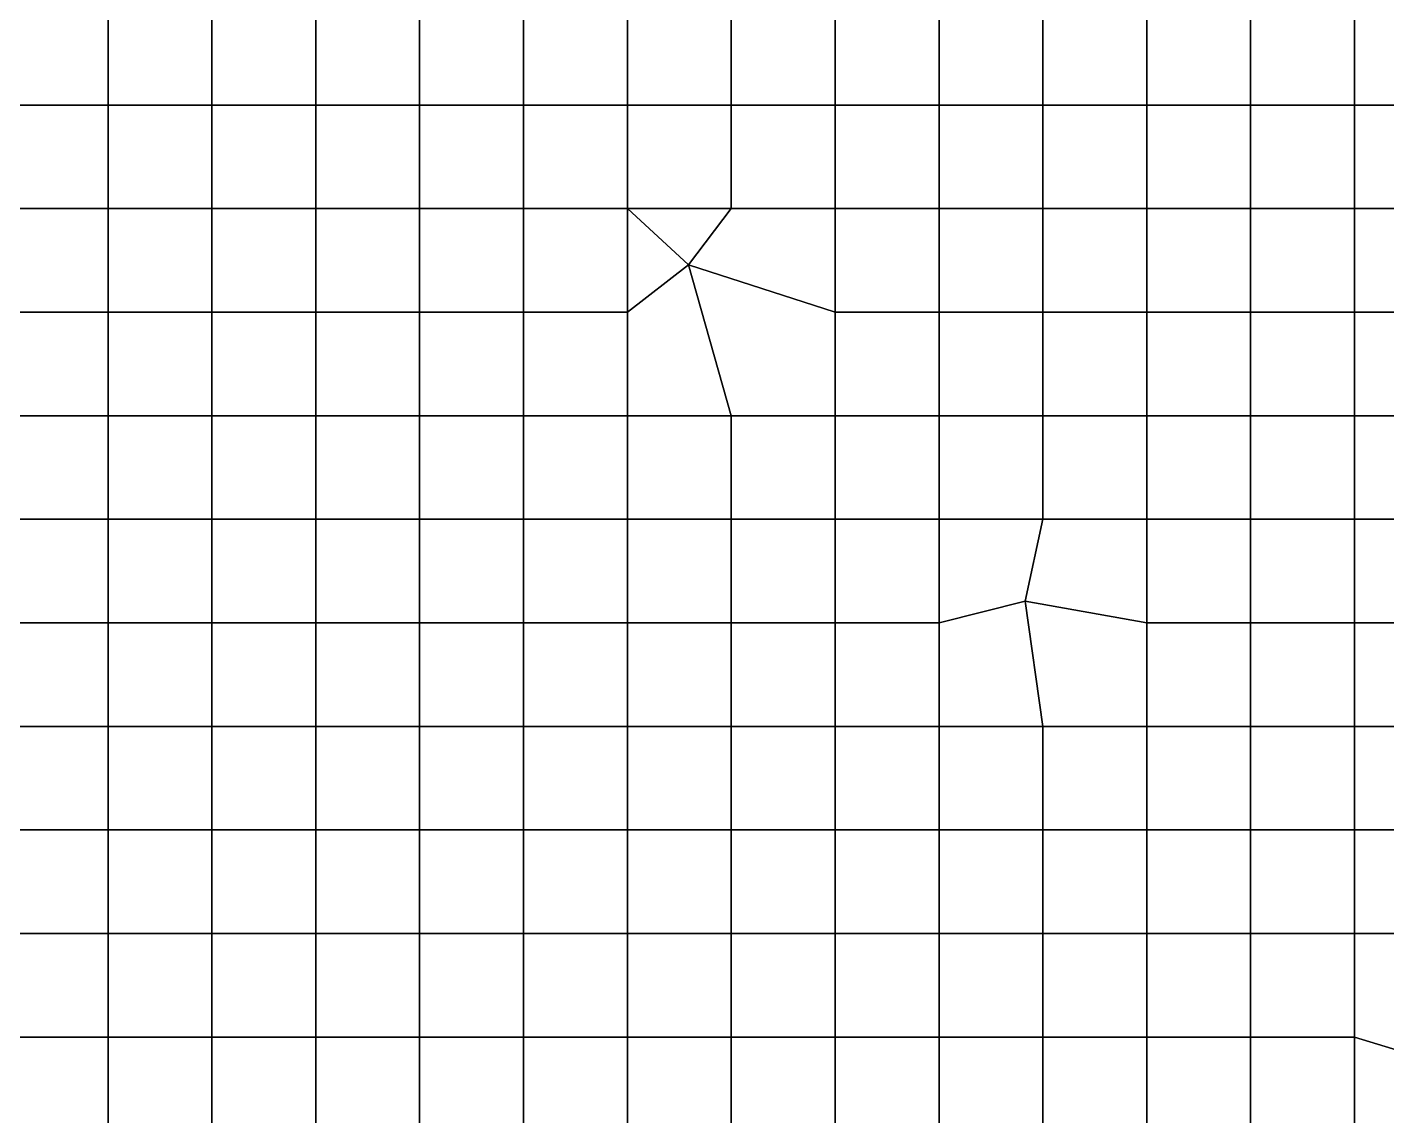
# Model space of a CAD drawing. Extents: x -13 to 39.3, y -26.5 to 20.6.
# Drawn here: x -6.82 to -0.25, y -13.38 to -8.11 of the extents above; entities that cross this region are included whole.
import ezdxf

# ---------------------------------------------------------------- set-up
doc = ezdxf.new("R2010")
doc.units = 0
doc.layers.add('BARS', color=1, linetype='CONTINUOUS')
doc.layers.add('FACES', color=5, linetype='CONTINUOUS')

msp = doc.modelspace()

# ---------------------------------------------------------------- linework, layer by layer
at = {"layer": 'BARS'}
for p, q in [((-1.99975, -10.8894), (-1.99975, -10.8894, 0.66)), ((-1.99975, -10.8894, 0.66), (-1.99975, -10.8894, 1.32)), ((-1.99975, -10.8894, 1.32), (-1.99975, -10.8894, 1.98)), ((-1.99975, -10.8894, 1.98), (-1.99975, -10.8894, 2.64)), ((-1.99975, -10.8894, 2.64), (-1.99975, -10.8894, 3.3))]:
    msp.add_line(p, q, dxfattribs=at)
at = {"layer": 'FACES'}
for points in [[(-6.43243, -7.99033), (-6.93454, -7.99033), (-6.93454, -8.49103), (-6.43243, -8.49103)], [(-6.43243, -7.99033, 3.3), (-6.93454, -7.99033, 3.3), (-6.93454, -8.49103, 3.3), (-6.43243, -8.49103, 3.3)], [(-5.93031, -7.99033), (-6.43243, -7.99033), (-6.43243, -8.49103), (-5.93031, -8.49103)], [(-5.93031, -7.99033, 3.3), (-6.43243, -7.99033, 3.3), (-6.43243, -8.49103, 3.3), (-5.93031, -8.49103, 3.3)], [(-5.4282, -7.99033), (-5.93031, -7.99033), (-5.93031, -8.49103), (-5.4282, -8.49103)], [(-5.4282, -7.99033, 3.3), (-5.93031, -7.99033, 3.3), (-5.93031, -8.49103, 3.3), (-5.4282, -8.49103, 3.3)], [(-4.92609, -7.99033), (-5.4282, -7.99033), (-5.4282, -8.49103), (-4.92609, -8.49103)], [(-4.92609, -7.99033, 3.3), (-5.4282, -7.99033, 3.3), (-5.4282, -8.49103, 3.3), (-4.92609, -8.49103, 3.3)], [(-4.42397, -7.99033), (-4.92609, -7.99033), (-4.92609, -8.49103), (-4.42397, -8.49103)], [(-4.42397, -7.99033, 3.3), (-4.92609, -7.99033, 3.3), (-4.92609, -8.49103, 3.3), (-4.42397, -8.49103, 3.3)], [(-3.92186, -7.99033), (-4.42397, -7.99033), (-4.42397, -8.49103), (-3.92186, -8.49103)], [(-3.92186, -7.99033, 3.3), (-4.42397, -7.99033, 3.3), (-4.42397, -8.49103, 3.3), (-3.92186, -8.49103, 3.3)], [(-3.41975, -7.99033), (-3.92186, -7.99033), (-3.92186, -8.49103), (-3.41975, -8.49103)], [(-3.41975, -7.99033, 3.3), (-3.92186, -7.99033, 3.3), (-3.92186, -8.49103, 3.3), (-3.41975, -8.49103, 3.3)], [(-2.91763, -7.99033), (-3.41975, -7.99033), (-3.41975, -8.49103), (-2.91763, -8.49103)], [(-2.91763, -7.99033, 3.3), (-3.41975, -7.99033, 3.3), (-3.41975, -8.49103, 3.3), (-2.91763, -8.49103, 3.3)], [(-2.41552, -7.99033), (-2.91763, -7.99033), (-2.91763, -8.49103), (-2.41552, -8.49103)], [(-2.41552, -7.99033, 3.3), (-2.91763, -7.99033, 3.3), (-2.91763, -8.49103, 3.3), (-2.41552, -8.49103, 3.3)], [(-1.91341, -7.99033), (-2.41552, -7.99033), (-2.41552, -8.49103), (-1.91341, -8.49103)], [(-1.91341, -7.99033, 3.3), (-2.41552, -7.99033, 3.3), (-2.41552, -8.49103, 3.3), (-1.91341, -8.49103, 3.3)], [(-1.41129, -7.99033), (-1.91341, -7.99033), (-1.91341, -8.49103), (-1.41129, -8.49103)], [(-1.41129, -7.99033, 3.3), (-1.91341, -7.99033, 3.3), (-1.91341, -8.49103, 3.3), (-1.41129, -8.49103, 3.3)], [(-0.909178, -7.99033), (-1.41129, -7.99033), (-1.41129, -8.49103), (-0.909178, -8.49103)], [(-0.909178, -7.99033, 3.3), (-1.41129, -7.99033, 3.3), (-1.41129, -8.49103, 3.3), (-0.909178, -8.49103, 3.3)], [(-0.407065, -7.99033), (-0.909178, -7.99033), (-0.909178, -8.49103), (-0.407065, -8.49103)], [(-0.407065, -7.99033, 3.3), (-0.909178, -7.99033, 3.3), (-0.909178, -8.49103, 3.3), (-0.407065, -8.49103, 3.3)], [(0.095049, -7.99033), (-0.407065, -7.99033), (-0.407065, -8.49103), (0.095049, -8.49103)], [(0.095049, -7.99033, 3.3), (-0.407065, -7.99033, 3.3), (-0.407065, -8.49103, 3.3), (0.095049, -8.49103, 3.3)], [(-6.43243, -8.49103), (-6.93454, -8.49103), (-6.93454, -8.99174), (-6.43243, -8.99174)], [(-6.43243, -8.49103, 3.3), (-6.93454, -8.49103, 3.3), (-6.93454, -8.99174, 3.3), (-6.43243, -8.99174, 3.3)], [(-5.93031, -8.49103), (-6.43243, -8.49103), (-6.43243, -8.99174), (-5.93031, -8.99174)], [(-5.93031, -8.49103, 3.3), (-6.43243, -8.49103, 3.3), (-6.43243, -8.99174, 3.3), (-5.93031, -8.99174, 3.3)], [(-5.4282, -8.49103), (-5.93031, -8.49103), (-5.93031, -8.99174), (-5.4282, -8.99174)], [(-5.4282, -8.49103, 3.3), (-5.93031, -8.49103, 3.3), (-5.93031, -8.99174, 3.3), (-5.4282, -8.99174, 3.3)], [(-4.92609, -8.49103), (-5.4282, -8.49103), (-5.4282, -8.99174), (-4.92609, -8.99174)], [(-4.92609, -8.49103, 3.3), (-5.4282, -8.49103, 3.3), (-5.4282, -8.99174, 3.3), (-4.92609, -8.99174, 3.3)], [(-4.42397, -8.49103), (-4.92609, -8.49103), (-4.92609, -8.99174), (-4.42397, -8.99174)], [(-4.42397, -8.49103, 3.3), (-4.92609, -8.49103, 3.3), (-4.92609, -8.99174, 3.3), (-4.42397, -8.99174, 3.3)], [(-3.92186, -8.49103), (-4.42397, -8.49103), (-4.42397, -8.99174), (-3.92186, -8.99174)], [(-3.92186, -8.49103, 3.3), (-4.42397, -8.49103, 3.3), (-4.42397, -8.99174, 3.3), (-3.92186, -8.99174, 3.3)], [(-3.41975, -8.49103), (-3.92186, -8.49103), (-3.92186, -8.99174), (-3.41975, -8.99174)], [(-3.41975, -8.49103, 3.3), (-3.92186, -8.49103, 3.3), (-3.92186, -8.99174, 3.3), (-3.41975, -8.99174, 3.3)], [(-2.91763, -8.49103), (-3.41975, -8.49103), (-3.41975, -8.99174), (-2.91763, -8.99174)], [(-2.91763, -8.49103, 3.3), (-3.41975, -8.49103, 3.3), (-3.41975, -8.99174, 3.3), (-2.91763, -8.99174, 3.3)], [(-2.41552, -8.49103), (-2.91763, -8.49103), (-2.91763, -8.99174), (-2.41552, -8.99174)], [(-2.41552, -8.49103, 3.3), (-2.91763, -8.49103, 3.3), (-2.91763, -8.99174, 3.3), (-2.41552, -8.99174, 3.3)], [(-1.91341, -8.49103), (-2.41552, -8.49103), (-2.41552, -8.99174), (-1.91341, -8.99174)], [(-1.91341, -8.49103, 3.3), (-2.41552, -8.49103, 3.3), (-2.41552, -8.99174, 3.3), (-1.91341, -8.99174, 3.3)], [(-1.41129, -8.49103), (-1.91341, -8.49103), (-1.91341, -8.99174), (-1.41129, -8.99174)], [(-1.41129, -8.49103, 3.3), (-1.91341, -8.49103, 3.3), (-1.91341, -8.99174, 3.3), (-1.41129, -8.99174, 3.3)], [(-0.909178, -8.49103), (-1.41129, -8.49103), (-1.41129, -8.99174), (-0.909178, -8.99174)], [(-0.909178, -8.49103, 3.3), (-1.41129, -8.49103, 3.3), (-1.41129, -8.99174, 3.3), (-0.909178, -8.99174, 3.3)], [(-0.407065, -8.49103), (-0.909178, -8.49103), (-0.909178, -8.99174), (-0.407065, -8.99174)], [(-0.407065, -8.49103, 3.3), (-0.909178, -8.49103, 3.3), (-0.909178, -8.99174, 3.3), (-0.407065, -8.99174, 3.3)], [(0.095049, -8.49103), (-0.407065, -8.49103), (-0.407065, -8.99174), (0.095049, -8.99174)], [(0.095049, -8.49103, 3.3), (-0.407065, -8.49103, 3.3), (-0.407065, -8.99174, 3.3), (0.095049, -8.99174, 3.3)], [(-6.43243, -8.99174), (-6.93454, -8.99174), (-6.93454, -9.49245), (-6.43243, -9.49245)], [(-6.43243, -8.99174, 3.3), (-6.93454, -8.99174, 3.3), (-6.93454, -9.49245, 3.3), (-6.43243, -9.49245, 3.3)], [(-5.93031, -8.99174), (-6.43243, -8.99174), (-6.43243, -9.49245), (-5.93031, -9.49245)], [(-5.93031, -8.99174, 3.3), (-6.43243, -8.99174, 3.3), (-6.43243, -9.49245, 3.3), (-5.93031, -9.49245, 3.3)], [(-5.4282, -8.99174), (-5.93031, -8.99174), (-5.93031, -9.49245), (-5.4282, -9.49245)], [(-5.4282, -8.99174, 3.3), (-5.93031, -8.99174, 3.3), (-5.93031, -9.49245, 3.3), (-5.4282, -9.49245, 3.3)], [(-4.92609, -8.99174), (-5.4282, -8.99174), (-5.4282, -9.49245), (-4.92609, -9.49245)], [(-4.92609, -8.99174, 3.3), (-5.4282, -8.99174, 3.3), (-5.4282, -9.49245, 3.3), (-4.92609, -9.49245, 3.3)], [(-4.42397, -8.99174), (-4.92609, -8.99174), (-4.92609, -9.49245), (-4.42397, -9.49245)], [(-4.42397, -8.99174, 3.3), (-4.92609, -8.99174, 3.3), (-4.92609, -9.49245, 3.3), (-4.42397, -9.49245, 3.3)], [(-3.92186, -8.99174), (-4.42397, -8.99174), (-4.42397, -9.49245), (-3.92186, -9.49245)], [(-3.92186, -8.99174, 3.3), (-4.42397, -8.99174, 3.3), (-4.42397, -9.49245, 3.3), (-3.92186, -9.49245, 3.3)], [(-3.41975, -8.99174), (-3.92186, -8.99174), (-3.62609, -9.2631)], [(-3.62609, -9.2631), (-3.92186, -8.99174), (-3.92186, -9.49245)], [(-3.41975, -8.99174, 3.3), (-3.92186, -8.99174, 3.3), (-3.62609, -9.2631, 3.3)], [(-3.62609, -9.2631, 3.3), (-3.92186, -8.99174, 3.3), (-3.92186, -9.49245, 3.3)], [(-2.91763, -8.99174), (-3.41975, -8.99174), (-3.62609, -9.2631), (-2.91763, -9.49245)], [(-2.91763, -8.99174, 3.3), (-3.41975, -8.99174, 3.3), (-3.62609, -9.2631, 3.3), (-2.91763, -9.49245, 3.3)], [(-2.41552, -8.99174), (-2.91763, -8.99174), (-2.91763, -9.49245), (-2.41552, -9.49245)], [(-2.41552, -8.99174, 3.3), (-2.91763, -8.99174, 3.3), (-2.91763, -9.49245, 3.3), (-2.41552, -9.49245, 3.3)], [(-1.91341, -8.99174), (-2.41552, -8.99174), (-2.41552, -9.49245), (-1.91341, -9.49245)], [(-1.91341, -8.99174, 3.3), (-2.41552, -8.99174, 3.3), (-2.41552, -9.49245, 3.3), (-1.91341, -9.49245, 3.3)], [(-1.41129, -8.99174), (-1.91341, -8.99174), (-1.91341, -9.49245), (-1.41129, -9.49245)], [(-1.41129, -8.99174, 3.3), (-1.91341, -8.99174, 3.3), (-1.91341, -9.49245, 3.3), (-1.41129, -9.49245, 3.3)], [(-0.909178, -8.99174), (-1.41129, -8.99174), (-1.41129, -9.49245), (-0.909178, -9.49245)], [(-0.909178, -8.99174, 3.3), (-1.41129, -8.99174, 3.3), (-1.41129, -9.49245, 3.3), (-0.909178, -9.49245, 3.3)], [(-0.407065, -8.99174), (-0.909178, -8.99174), (-0.909178, -9.49245), (-0.407065, -9.49245)], [(-0.407065, -8.99174, 3.3), (-0.909178, -8.99174, 3.3), (-0.909178, -9.49245, 3.3), (-0.407065, -9.49245, 3.3)], [(0.095049, -8.99174), (-0.407065, -8.99174), (-0.407065, -9.49245), (0.095049, -9.49245)], [(0.095049, -8.99174, 3.3), (-0.407065, -8.99174, 3.3), (-0.407065, -9.49245, 3.3), (0.095049, -9.49245, 3.3)], [(-3.62609, -9.2631), (-3.92186, -9.49245), (-3.92186, -9.99316), (-3.41975, -9.99316)], [(-3.62609, -9.2631, 3.3), (-3.92186, -9.49245, 3.3), (-3.92186, -9.99316, 3.3), (-3.41975, -9.99316, 3.3)], [(-2.91763, -9.49245), (-3.62609, -9.2631), (-3.41975, -9.99316), (-2.91763, -9.99316)], [(-2.91763, -9.49245, 3.3), (-3.62609, -9.2631, 3.3), (-3.41975, -9.99316, 3.3), (-2.91763, -9.99316, 3.3)], [(-6.43243, -9.49245), (-6.93454, -9.49245), (-6.93454, -9.99316), (-6.43243, -9.99316)], [(-6.43243, -9.49245, 3.3), (-6.93454, -9.49245, 3.3), (-6.93454, -9.99316, 3.3), (-6.43243, -9.99316, 3.3)], [(-5.93031, -9.49245), (-6.43243, -9.49245), (-6.43243, -9.99316), (-5.93031, -9.99316)], [(-5.93031, -9.49245, 3.3), (-6.43243, -9.49245, 3.3), (-6.43243, -9.99316, 3.3), (-5.93031, -9.99316, 3.3)], [(-5.4282, -9.49245), (-5.93031, -9.49245), (-5.93031, -9.99316), (-5.4282, -9.99316)], [(-5.4282, -9.49245, 3.3), (-5.93031, -9.49245, 3.3), (-5.93031, -9.99316, 3.3), (-5.4282, -9.99316, 3.3)], [(-4.92609, -9.49245), (-5.4282, -9.49245), (-5.4282, -9.99316), (-4.92609, -9.99316)], [(-4.92609, -9.49245, 3.3), (-5.4282, -9.49245, 3.3), (-5.4282, -9.99316, 3.3), (-4.92609, -9.99316, 3.3)], [(-4.42397, -9.49245), (-4.92609, -9.49245), (-4.92609, -9.99316), (-4.42397, -9.99316)], [(-4.42397, -9.49245, 3.3), (-4.92609, -9.49245, 3.3), (-4.92609, -9.99316, 3.3), (-4.42397, -9.99316, 3.3)], [(-3.92186, -9.49245), (-4.42397, -9.49245), (-4.42397, -9.99316), (-3.92186, -9.99316)], [(-3.92186, -9.49245, 3.3), (-4.42397, -9.49245, 3.3), (-4.42397, -9.99316, 3.3), (-3.92186, -9.99316, 3.3)], [(-2.41552, -9.49245), (-2.91763, -9.49245), (-2.91763, -9.99316), (-2.41552, -9.99316)], [(-2.41552, -9.49245, 3.3), (-2.91763, -9.49245, 3.3), (-2.91763, -9.99316, 3.3), (-2.41552, -9.99316, 3.3)], [(-1.91341, -9.49245), (-2.41552, -9.49245), (-2.41552, -9.99316), (-1.91341, -9.99316)], [(-1.91341, -9.49245, 3.3), (-2.41552, -9.49245, 3.3), (-2.41552, -9.99316, 3.3), (-1.91341, -9.99316, 3.3)], [(-1.41129, -9.49245), (-1.91341, -9.49245), (-1.91341, -9.99316), (-1.41129, -9.99316)], [(-1.41129, -9.49245, 3.3), (-1.91341, -9.49245, 3.3), (-1.91341, -9.99316, 3.3), (-1.41129, -9.99316, 3.3)], [(-0.909178, -9.49245), (-1.41129, -9.49245), (-1.41129, -9.99316), (-0.909178, -9.99316)], [(-0.909178, -9.49245, 3.3), (-1.41129, -9.49245, 3.3), (-1.41129, -9.99316, 3.3), (-0.909178, -9.99316, 3.3)], [(-0.407065, -9.49245), (-0.909178, -9.49245), (-0.909178, -9.99316), (-0.407065, -9.99316)], [(-0.407065, -9.49245, 3.3), (-0.909178, -9.49245, 3.3), (-0.909178, -9.99316, 3.3), (-0.407065, -9.99316, 3.3)], [(0.095049, -9.49245), (-0.407065, -9.49245), (-0.407065, -9.99316), (0.095049, -9.99316)], [(0.095049, -9.49245, 3.3), (-0.407065, -9.49245, 3.3), (-0.407065, -9.99316, 3.3), (0.095049, -9.99316, 3.3)], [(-6.43243, -9.99316), (-6.93454, -9.99316), (-6.93454, -10.4939), (-6.43243, -10.4939)], [(-6.43243, -9.99316, 3.3), (-6.93454, -9.99316, 3.3), (-6.93454, -10.4939, 3.3), (-6.43243, -10.4939, 3.3)], [(-5.93031, -9.99316), (-6.43243, -9.99316), (-6.43243, -10.4939), (-5.93031, -10.4939)], [(-5.93031, -9.99316, 3.3), (-6.43243, -9.99316, 3.3), (-6.43243, -10.4939, 3.3), (-5.93031, -10.4939, 3.3)], [(-5.4282, -9.99316), (-5.93031, -9.99316), (-5.93031, -10.4939), (-5.4282, -10.4939)], [(-5.4282, -9.99316, 3.3), (-5.93031, -9.99316, 3.3), (-5.93031, -10.4939, 3.3), (-5.4282, -10.4939, 3.3)], [(-4.92609, -9.99316), (-5.4282, -9.99316), (-5.4282, -10.4939), (-4.92609, -10.4939)], [(-4.92609, -9.99316, 3.3), (-5.4282, -9.99316, 3.3), (-5.4282, -10.4939, 3.3), (-4.92609, -10.4939, 3.3)], [(-4.42397, -9.99316), (-4.92609, -9.99316), (-4.92609, -10.4939), (-4.42397, -10.4939)], [(-4.42397, -9.99316, 3.3), (-4.92609, -9.99316, 3.3), (-4.92609, -10.4939, 3.3), (-4.42397, -10.4939, 3.3)], [(-3.92186, -9.99316), (-4.42397, -9.99316), (-4.42397, -10.4939), (-3.92186, -10.4939)], [(-3.92186, -9.99316, 3.3), (-4.42397, -9.99316, 3.3), (-4.42397, -10.4939, 3.3), (-3.92186, -10.4939, 3.3)], [(-3.41975, -9.99316), (-3.92186, -9.99316), (-3.92186, -10.4939), (-3.41975, -10.4939)], [(-3.41975, -9.99316, 3.3), (-3.92186, -9.99316, 3.3), (-3.92186, -10.4939, 3.3), (-3.41975, -10.4939, 3.3)], [(-2.91763, -9.99316), (-3.41975, -9.99316), (-3.41975, -10.4939), (-2.91763, -10.4939)], [(-2.91763, -9.99316, 3.3), (-3.41975, -9.99316, 3.3), (-3.41975, -10.4939, 3.3), (-2.91763, -10.4939, 3.3)], [(-2.41552, -9.99316), (-2.91763, -9.99316), (-2.91763, -10.4939), (-2.41552, -10.4939)], [(-2.41552, -9.99316, 3.3), (-2.91763, -9.99316, 3.3), (-2.91763, -10.4939, 3.3), (-2.41552, -10.4939, 3.3)], [(-1.91341, -9.99316), (-2.41552, -9.99316), (-2.41552, -10.4939), (-1.91341, -10.4939)], [(-1.91341, -9.99316, 3.3), (-2.41552, -9.99316, 3.3), (-2.41552, -10.4939, 3.3), (-1.91341, -10.4939, 3.3)], [(-1.41129, -9.99316), (-1.91341, -9.99316), (-1.91341, -10.4939), (-1.41129, -10.4939)], [(-1.41129, -9.99316, 3.3), (-1.91341, -9.99316, 3.3), (-1.91341, -10.4939, 3.3), (-1.41129, -10.4939, 3.3)], [(-0.909178, -9.99316), (-1.41129, -9.99316), (-1.41129, -10.4939), (-0.909178, -10.4939)], [(-0.909178, -9.99316, 3.3), (-1.41129, -9.99316, 3.3), (-1.41129, -10.4939, 3.3), (-0.909178, -10.4939, 3.3)], [(-0.407065, -9.99316), (-0.909178, -9.99316), (-0.909178, -10.4939), (-0.407065, -10.4939)], [(-0.407065, -9.99316, 3.3), (-0.909178, -9.99316, 3.3), (-0.909178, -10.4939, 3.3), (-0.407065, -10.4939, 3.3)], [(0.095049, -9.99316), (-0.407065, -9.99316), (-0.407065, -10.4939), (0.095049, -10.4939)], [(0.095049, -9.99316, 3.3), (-0.407065, -9.99316, 3.3), (-0.407065, -10.4939, 3.3), (0.095049, -10.4939, 3.3)], [(-6.43243, -10.4939), (-6.93454, -10.4939), (-6.93454, -10.9946), (-6.43243, -10.9946)], [(-6.43243, -10.4939, 3.3), (-6.93454, -10.4939, 3.3), (-6.93454, -10.9946, 3.3), (-6.43243, -10.9946, 3.3)], [(-5.93031, -10.4939), (-6.43243, -10.4939), (-6.43243, -10.9946), (-5.93031, -10.9946)], [(-5.93031, -10.4939, 3.3), (-6.43243, -10.4939, 3.3), (-6.43243, -10.9946, 3.3), (-5.93031, -10.9946, 3.3)], [(-5.4282, -10.4939), (-5.93031, -10.4939), (-5.93031, -10.9946), (-5.4282, -10.9946)], [(-5.4282, -10.4939, 3.3), (-5.93031, -10.4939, 3.3), (-5.93031, -10.9946, 3.3), (-5.4282, -10.9946, 3.3)], [(-4.92609, -10.4939), (-5.4282, -10.4939), (-5.4282, -10.9946), (-4.92609, -10.9946)], [(-4.92609, -10.4939, 3.3), (-5.4282, -10.4939, 3.3), (-5.4282, -10.9946, 3.3), (-4.92609, -10.9946, 3.3)], [(-4.42397, -10.4939), (-4.92609, -10.4939), (-4.92609, -10.9946), (-4.42397, -10.9946)], [(-4.42397, -10.4939, 3.3), (-4.92609, -10.4939, 3.3), (-4.92609, -10.9946, 3.3), (-4.42397, -10.9946, 3.3)], [(-3.92186, -10.4939), (-4.42397, -10.4939), (-4.42397, -10.9946), (-3.92186, -10.9946)], [(-3.92186, -10.4939, 3.3), (-4.42397, -10.4939, 3.3), (-4.42397, -10.9946, 3.3), (-3.92186, -10.9946, 3.3)], [(-3.41975, -10.4939), (-3.92186, -10.4939), (-3.92186, -10.9946), (-3.41975, -10.9946)], [(-3.41975, -10.4939, 3.3), (-3.92186, -10.4939, 3.3), (-3.92186, -10.9946, 3.3), (-3.41975, -10.9946, 3.3)], [(-2.91763, -10.4939), (-3.41975, -10.4939), (-3.41975, -10.9946), (-2.91763, -10.9946)], [(-2.91763, -10.4939, 3.3), (-3.41975, -10.4939, 3.3), (-3.41975, -10.9946, 3.3), (-2.91763, -10.9946, 3.3)], [(-2.41552, -10.4939), (-2.91763, -10.4939), (-2.91763, -10.9946), (-2.41552, -10.9946)], [(-2.41552, -10.4939, 3.3), (-2.91763, -10.4939, 3.3), (-2.91763, -10.9946, 3.3), (-2.41552, -10.9946, 3.3)], [(-1.91341, -10.4939), (-2.41552, -10.4939), (-2.41552, -10.9946), (-1.99975, -10.8894)], [(-1.91341, -10.4939, 3.3), (-2.41552, -10.4939, 3.3), (-2.41552, -10.9946, 3.3), (-1.99975, -10.8894, 3.3)], [(-1.41129, -10.4939), (-1.91341, -10.4939), (-1.99975, -10.8894), (-1.41129, -10.9946)], [(-1.41129, -10.4939, 3.3), (-1.91341, -10.4939, 3.3), (-1.99975, -10.8894, 3.3), (-1.41129, -10.9946, 3.3)], [(-0.909178, -10.4939), (-1.41129, -10.4939), (-1.41129, -10.9946), (-0.909178, -10.9946)], [(-0.909178, -10.4939, 3.3), (-1.41129, -10.4939, 3.3), (-1.41129, -10.9946, 3.3), (-0.909178, -10.9946, 3.3)], [(-0.407065, -10.4939), (-0.909178, -10.4939), (-0.909178, -10.9946), (-0.407065, -10.9946)], [(-0.407065, -10.4939, 3.3), (-0.909178, -10.4939, 3.3), (-0.909178, -10.9946, 3.3), (-0.407065, -10.9946, 3.3)], [(0.095049, -10.4939), (-0.407065, -10.4939), (-0.407065, -10.9946), (0.095049, -10.9946)], [(0.095049, -10.4939, 3.3), (-0.407065, -10.4939, 3.3), (-0.407065, -10.9946, 3.3), (0.095049, -10.9946, 3.3)], [(-1.91341, -11.4953), (-1.99975, -10.8894), (-2.41552, -10.9946), (-2.41552, -11.4953)], [(-1.91341, -11.4953, 3.3), (-1.99975, -10.8894, 3.3), (-2.41552, -10.9946, 3.3), (-2.41552, -11.4953, 3.3)], [(-1.41129, -11.4953), (-1.41129, -10.9946), (-1.99975, -10.8894), (-1.91341, -11.4953)], [(-1.41129, -11.4953, 3.3), (-1.41129, -10.9946, 3.3), (-1.99975, -10.8894, 3.3), (-1.91341, -11.4953, 3.3)], [(-6.43243, -10.9946), (-6.93454, -10.9946), (-6.93454, -11.4953), (-6.43243, -11.4953)], [(-6.43243, -10.9946, 3.3), (-6.93454, -10.9946, 3.3), (-6.93454, -11.4953, 3.3), (-6.43243, -11.4953, 3.3)], [(-5.93031, -10.9946), (-6.43243, -10.9946), (-6.43243, -11.4953), (-5.93031, -11.4953)], [(-5.93031, -10.9946, 3.3), (-6.43243, -10.9946, 3.3), (-6.43243, -11.4953, 3.3), (-5.93031, -11.4953, 3.3)], [(-5.4282, -10.9946), (-5.93031, -10.9946), (-5.93031, -11.4953), (-5.4282, -11.4953)], [(-5.4282, -10.9946, 3.3), (-5.93031, -10.9946, 3.3), (-5.93031, -11.4953, 3.3), (-5.4282, -11.4953, 3.3)], [(-4.92609, -10.9946), (-5.4282, -10.9946), (-5.4282, -11.4953), (-4.92609, -11.4953)], [(-4.92609, -10.9946, 3.3), (-5.4282, -10.9946, 3.3), (-5.4282, -11.4953, 3.3), (-4.92609, -11.4953, 3.3)], [(-4.42397, -10.9946), (-4.92609, -10.9946), (-4.92609, -11.4953), (-4.42397, -11.4953)], [(-4.42397, -10.9946, 3.3), (-4.92609, -10.9946, 3.3), (-4.92609, -11.4953, 3.3), (-4.42397, -11.4953, 3.3)], [(-3.92186, -10.9946), (-4.42397, -10.9946), (-4.42397, -11.4953), (-3.92186, -11.4953)], [(-3.92186, -10.9946, 3.3), (-4.42397, -10.9946, 3.3), (-4.42397, -11.4953, 3.3), (-3.92186, -11.4953, 3.3)], [(-3.41975, -10.9946), (-3.92186, -10.9946), (-3.92186, -11.4953), (-3.41975, -11.4953)], [(-3.41975, -10.9946, 3.3), (-3.92186, -10.9946, 3.3), (-3.92186, -11.4953, 3.3), (-3.41975, -11.4953, 3.3)], [(-2.91763, -10.9946), (-3.41975, -10.9946), (-3.41975, -11.4953), (-2.91763, -11.4953)], [(-2.91763, -10.9946, 3.3), (-3.41975, -10.9946, 3.3), (-3.41975, -11.4953, 3.3), (-2.91763, -11.4953, 3.3)], [(-2.41552, -10.9946), (-2.91763, -10.9946), (-2.91763, -11.4953), (-2.41552, -11.4953)], [(-2.41552, -10.9946, 3.3), (-2.91763, -10.9946, 3.3), (-2.91763, -11.4953, 3.3), (-2.41552, -11.4953, 3.3)], [(-0.909178, -10.9946), (-1.41129, -10.9946), (-1.41129, -11.4953), (-0.909178, -11.4953)], [(-0.909178, -10.9946, 3.3), (-1.41129, -10.9946, 3.3), (-1.41129, -11.4953, 3.3), (-0.909178, -11.4953, 3.3)], [(-0.407065, -10.9946), (-0.909178, -10.9946), (-0.909178, -11.4953), (-0.407065, -11.4953)], [(-0.407065, -10.9946, 3.3), (-0.909178, -10.9946, 3.3), (-0.909178, -11.4953, 3.3), (-0.407065, -11.4953, 3.3)], [(0.095049, -10.9946), (-0.407065, -10.9946), (-0.407065, -11.4953), (0.095049, -11.4953)], [(0.095049, -10.9946, 3.3), (-0.407065, -10.9946, 3.3), (-0.407065, -11.4953, 3.3), (0.095049, -11.4953, 3.3)], [(-6.43243, -11.4953), (-6.93454, -11.4953), (-6.93454, -11.996), (-6.43243, -11.996)], [(-6.43243, -11.4953, 3.3), (-6.93454, -11.4953, 3.3), (-6.93454, -11.996, 3.3), (-6.43243, -11.996, 3.3)], [(-5.93031, -11.4953), (-6.43243, -11.4953), (-6.43243, -11.996), (-5.93031, -11.996)], [(-5.93031, -11.4953, 3.3), (-6.43243, -11.4953, 3.3), (-6.43243, -11.996, 3.3), (-5.93031, -11.996, 3.3)], [(-5.4282, -11.4953), (-5.93031, -11.4953), (-5.93031, -11.996), (-5.4282, -11.996)], [(-5.4282, -11.4953, 3.3), (-5.93031, -11.4953, 3.3), (-5.93031, -11.996, 3.3), (-5.4282, -11.996, 3.3)], [(-4.92609, -11.4953), (-5.4282, -11.4953), (-5.4282, -11.996), (-4.92609, -11.996)], [(-4.92609, -11.4953, 3.3), (-5.4282, -11.4953, 3.3), (-5.4282, -11.996, 3.3), (-4.92609, -11.996, 3.3)], [(-4.42397, -11.4953), (-4.92609, -11.4953), (-4.92609, -11.996), (-4.42397, -11.996)], [(-4.42397, -11.4953, 3.3), (-4.92609, -11.4953, 3.3), (-4.92609, -11.996, 3.3), (-4.42397, -11.996, 3.3)], [(-3.92186, -11.4953), (-4.42397, -11.4953), (-4.42397, -11.996), (-3.92186, -11.996)], [(-3.92186, -11.4953, 3.3), (-4.42397, -11.4953, 3.3), (-4.42397, -11.996, 3.3), (-3.92186, -11.996, 3.3)], [(-3.41975, -11.4953), (-3.92186, -11.4953), (-3.92186, -11.996), (-3.41975, -11.996)], [(-3.41975, -11.4953, 3.3), (-3.92186, -11.4953, 3.3), (-3.92186, -11.996, 3.3), (-3.41975, -11.996, 3.3)], [(-2.91763, -11.4953), (-3.41975, -11.4953), (-3.41975, -11.996), (-2.91763, -11.996)], [(-2.91763, -11.4953, 3.3), (-3.41975, -11.4953, 3.3), (-3.41975, -11.996, 3.3), (-2.91763, -11.996, 3.3)], [(-2.41552, -11.4953), (-2.91763, -11.4953), (-2.91763, -11.996), (-2.41552, -11.996)], [(-2.41552, -11.4953, 3.3), (-2.91763, -11.4953, 3.3), (-2.91763, -11.996, 3.3), (-2.41552, -11.996, 3.3)], [(-1.91341, -11.4953), (-2.41552, -11.4953), (-2.41552, -11.996), (-1.91341, -11.996)], [(-1.91341, -11.4953, 3.3), (-2.41552, -11.4953, 3.3), (-2.41552, -11.996, 3.3), (-1.91341, -11.996, 3.3)], [(-1.41129, -11.4953), (-1.91341, -11.4953), (-1.91341, -11.996), (-1.41129, -11.996)], [(-1.41129, -11.4953, 3.3), (-1.91341, -11.4953, 3.3), (-1.91341, -11.996, 3.3), (-1.41129, -11.996, 3.3)], [(-0.909178, -11.4953), (-1.41129, -11.4953), (-1.41129, -11.996), (-0.909178, -11.996)], [(-0.909178, -11.4953, 3.3), (-1.41129, -11.4953, 3.3), (-1.41129, -11.996, 3.3), (-0.909178, -11.996, 3.3)], [(-0.407065, -11.4953), (-0.909178, -11.4953), (-0.909178, -11.996), (-0.407065, -11.996)], [(-0.407065, -11.4953, 3.3), (-0.909178, -11.4953, 3.3), (-0.909178, -11.996, 3.3), (-0.407065, -11.996, 3.3)], [(0.095049, -11.4953), (-0.407065, -11.4953), (-0.407065, -11.996), (0.095049, -11.996)], [(0.095049, -11.4953, 3.3), (-0.407065, -11.4953, 3.3), (-0.407065, -11.996, 3.3), (0.095049, -11.996, 3.3)], [(-6.43243, -11.996), (-6.93454, -11.996), (-6.93454, -12.4967), (-6.43243, -12.4967)], [(-6.43243, -11.996, 3.3), (-6.93454, -11.996, 3.3), (-6.93454, -12.4967, 3.3), (-6.43243, -12.4967, 3.3)], [(-5.93031, -11.996), (-6.43243, -11.996), (-6.43243, -12.4967), (-5.93031, -12.4967)], [(-5.93031, -11.996, 3.3), (-6.43243, -11.996, 3.3), (-6.43243, -12.4967, 3.3), (-5.93031, -12.4967, 3.3)], [(-5.4282, -11.996), (-5.93031, -11.996), (-5.93031, -12.4967), (-5.4282, -12.4967)], [(-5.4282, -11.996, 3.3), (-5.93031, -11.996, 3.3), (-5.93031, -12.4967, 3.3), (-5.4282, -12.4967, 3.3)], [(-4.92609, -11.996), (-5.4282, -11.996), (-5.4282, -12.4967), (-4.92609, -12.4967)], [(-4.92609, -11.996, 3.3), (-5.4282, -11.996, 3.3), (-5.4282, -12.4967, 3.3), (-4.92609, -12.4967, 3.3)], [(-4.42397, -11.996), (-4.92609, -11.996), (-4.92609, -12.4967), (-4.42397, -12.4967)], [(-4.42397, -11.996, 3.3), (-4.92609, -11.996, 3.3), (-4.92609, -12.4967, 3.3), (-4.42397, -12.4967, 3.3)], [(-3.92186, -11.996), (-4.42397, -11.996), (-4.42397, -12.4967), (-3.92186, -12.4967)], [(-3.92186, -11.996, 3.3), (-4.42397, -11.996, 3.3), (-4.42397, -12.4967, 3.3), (-3.92186, -12.4967, 3.3)], [(-3.41975, -11.996), (-3.92186, -11.996), (-3.92186, -12.4967), (-3.41975, -12.4967)], [(-3.41975, -11.996, 3.3), (-3.92186, -11.996, 3.3), (-3.92186, -12.4967, 3.3), (-3.41975, -12.4967, 3.3)], [(-2.91763, -11.996), (-3.41975, -11.996), (-3.41975, -12.4967), (-2.91763, -12.4967)], [(-2.91763, -11.996, 3.3), (-3.41975, -11.996, 3.3), (-3.41975, -12.4967, 3.3), (-2.91763, -12.4967, 3.3)], [(-2.41552, -11.996), (-2.91763, -11.996), (-2.91763, -12.4967), (-2.41552, -12.4967)], [(-2.41552, -11.996, 3.3), (-2.91763, -11.996, 3.3), (-2.91763, -12.4967, 3.3), (-2.41552, -12.4967, 3.3)], [(-1.91341, -11.996), (-2.41552, -11.996), (-2.41552, -12.4967), (-1.91341, -12.4967)], [(-1.91341, -11.996, 3.3), (-2.41552, -11.996, 3.3), (-2.41552, -12.4967, 3.3), (-1.91341, -12.4967, 3.3)], [(-1.41129, -11.996), (-1.91341, -11.996), (-1.91341, -12.4967), (-1.41129, -12.4967)], [(-1.41129, -11.996, 3.3), (-1.91341, -11.996, 3.3), (-1.91341, -12.4967, 3.3), (-1.41129, -12.4967, 3.3)], [(-0.909178, -11.996), (-1.41129, -11.996), (-1.41129, -12.4967), (-0.909178, -12.4967)], [(-0.909178, -11.996, 3.3), (-1.41129, -11.996, 3.3), (-1.41129, -12.4967, 3.3), (-0.909178, -12.4967, 3.3)], [(-0.407065, -11.996), (-0.909178, -11.996), (-0.909178, -12.4967), (-0.407065, -12.4967)], [(-0.407065, -11.996, 3.3), (-0.909178, -11.996, 3.3), (-0.909178, -12.4967, 3.3), (-0.407065, -12.4967, 3.3)], [(0.095049, -11.996), (-0.407065, -11.996), (-0.407065, -12.4967), (0.095049, -12.4967)], [(0.095049, -11.996, 3.3), (-0.407065, -11.996, 3.3), (-0.407065, -12.4967, 3.3), (0.095049, -12.4967, 3.3)], [(-6.43243, -12.4967), (-6.93454, -12.4967), (-6.93454, -12.9974), (-6.43243, -12.9974)], [(-6.43243, -12.4967, 3.3), (-6.93454, -12.4967, 3.3), (-6.93454, -12.9974, 3.3), (-6.43243, -12.9974, 3.3)], [(-5.93031, -12.4967), (-6.43243, -12.4967), (-6.43243, -12.9974), (-5.93031, -12.9974)], [(-5.93031, -12.4967, 3.3), (-6.43243, -12.4967, 3.3), (-6.43243, -12.9974, 3.3), (-5.93031, -12.9974, 3.3)], [(-5.4282, -12.4967), (-5.93031, -12.4967), (-5.93031, -12.9974), (-5.4282, -12.9974)], [(-5.4282, -12.4967, 3.3), (-5.93031, -12.4967, 3.3), (-5.93031, -12.9974, 3.3), (-5.4282, -12.9974, 3.3)], [(-4.92609, -12.4967), (-5.4282, -12.4967), (-5.4282, -12.9974), (-4.92609, -12.9974)], [(-4.92609, -12.4967, 3.3), (-5.4282, -12.4967, 3.3), (-5.4282, -12.9974, 3.3), (-4.92609, -12.9974, 3.3)], [(-4.42397, -12.4967), (-4.92609, -12.4967), (-4.92609, -12.9974), (-4.42397, -12.9974)], [(-4.42397, -12.4967, 3.3), (-4.92609, -12.4967, 3.3), (-4.92609, -12.9974, 3.3), (-4.42397, -12.9974, 3.3)], [(-3.92186, -12.4967), (-4.42397, -12.4967), (-4.42397, -12.9974), (-3.92186, -12.9974)], [(-3.92186, -12.4967, 3.3), (-4.42397, -12.4967, 3.3), (-4.42397, -12.9974, 3.3), (-3.92186, -12.9974, 3.3)], [(-3.41975, -12.4967), (-3.92186, -12.4967), (-3.92186, -12.9974), (-3.41975, -12.9974)], [(-3.41975, -12.4967, 3.3), (-3.92186, -12.4967, 3.3), (-3.92186, -12.9974, 3.3), (-3.41975, -12.9974, 3.3)], [(-2.91763, -12.4967), (-3.41975, -12.4967), (-3.41975, -12.9974), (-2.91763, -12.9974)], [(-2.91763, -12.4967, 3.3), (-3.41975, -12.4967, 3.3), (-3.41975, -12.9974, 3.3), (-2.91763, -12.9974, 3.3)], [(-2.41552, -12.4967), (-2.91763, -12.4967), (-2.91763, -12.9974), (-2.41552, -12.9974)], [(-2.41552, -12.4967, 3.3), (-2.91763, -12.4967, 3.3), (-2.91763, -12.9974, 3.3), (-2.41552, -12.9974, 3.3)], [(-1.91341, -12.4967), (-2.41552, -12.4967), (-2.41552, -12.9974), (-1.91341, -12.9974)], [(-1.91341, -12.4967, 3.3), (-2.41552, -12.4967, 3.3), (-2.41552, -12.9974, 3.3), (-1.91341, -12.9974, 3.3)], [(-1.41129, -12.4967), (-1.91341, -12.4967), (-1.91341, -12.9974), (-1.41129, -12.9974)], [(-1.41129, -12.4967, 3.3), (-1.91341, -12.4967, 3.3), (-1.91341, -12.9974, 3.3), (-1.41129, -12.9974, 3.3)], [(-0.909178, -12.4967), (-1.41129, -12.4967), (-1.41129, -12.9974), (-0.909178, -12.9974)], [(-0.909178, -12.4967, 3.3), (-1.41129, -12.4967, 3.3), (-1.41129, -12.9974, 3.3), (-0.909178, -12.9974, 3.3)], [(-0.407065, -12.4967), (-0.909178, -12.4967), (-0.909178, -12.9974), (-0.407065, -12.9974)], [(-0.407065, -12.4967, 3.3), (-0.909178, -12.4967, 3.3), (-0.909178, -12.9974, 3.3), (-0.407065, -12.9974, 3.3)], [(0.333705, -13.2229), (0.095049, -12.4967), (-0.407065, -12.4967), (-0.407065, -12.9974)], [(0.333705, -13.2229, 3.3), (0.095049, -12.4967, 3.3), (-0.407065, -12.4967, 3.3), (-0.407065, -12.9974, 3.3)], [(-6.43243, -12.9974), (-6.93454, -12.9974), (-6.93454, -13.4981), (-6.43243, -13.4981)], [(-6.43243, -12.9974, 3.3), (-6.93454, -12.9974, 3.3), (-6.93454, -13.4981, 3.3), (-6.43243, -13.4981, 3.3)], [(-5.93031, -12.9974), (-6.43243, -12.9974), (-6.43243, -13.4981), (-5.93031, -13.4981)], [(-5.93031, -12.9974, 3.3), (-6.43243, -12.9974, 3.3), (-6.43243, -13.4981, 3.3), (-5.93031, -13.4981, 3.3)], [(-5.4282, -12.9974), (-5.93031, -12.9974), (-5.93031, -13.4981), (-5.4282, -13.4981)], [(-5.4282, -12.9974, 3.3), (-5.93031, -12.9974, 3.3), (-5.93031, -13.4981, 3.3), (-5.4282, -13.4981, 3.3)], [(-4.92609, -12.9974), (-5.4282, -12.9974), (-5.4282, -13.4981), (-4.92609, -13.4981)], [(-4.92609, -12.9974, 3.3), (-5.4282, -12.9974, 3.3), (-5.4282, -13.4981, 3.3), (-4.92609, -13.4981, 3.3)], [(-4.42397, -12.9974), (-4.92609, -12.9974), (-4.92609, -13.4981), (-4.42397, -13.4981)], [(-4.42397, -12.9974, 3.3), (-4.92609, -12.9974, 3.3), (-4.92609, -13.4981, 3.3), (-4.42397, -13.4981, 3.3)], [(-3.92186, -12.9974), (-4.42397, -12.9974), (-4.42397, -13.4981), (-3.92186, -13.4981)], [(-3.92186, -12.9974, 3.3), (-4.42397, -12.9974, 3.3), (-4.42397, -13.4981, 3.3), (-3.92186, -13.4981, 3.3)], [(-3.41975, -12.9974), (-3.92186, -12.9974), (-3.92186, -13.4981), (-3.41975, -13.4981)], [(-3.41975, -12.9974, 3.3), (-3.92186, -12.9974, 3.3), (-3.92186, -13.4981, 3.3), (-3.41975, -13.4981, 3.3)], [(-2.91763, -12.9974), (-3.41975, -12.9974), (-3.41975, -13.4981), (-2.91763, -13.4981)], [(-2.91763, -12.9974, 3.3), (-3.41975, -12.9974, 3.3), (-3.41975, -13.4981, 3.3), (-2.91763, -13.4981, 3.3)], [(-2.41552, -12.9974), (-2.91763, -12.9974), (-2.91763, -13.4981), (-2.41552, -13.4981)], [(-2.41552, -12.9974, 3.3), (-2.91763, -12.9974, 3.3), (-2.91763, -13.4981, 3.3), (-2.41552, -13.4981, 3.3)], [(-1.91341, -12.9974), (-2.41552, -12.9974), (-2.41552, -13.4981), (-1.91341, -13.4981)], [(-1.91341, -12.9974, 3.3), (-2.41552, -12.9974, 3.3), (-2.41552, -13.4981, 3.3), (-1.91341, -13.4981, 3.3)], [(-1.41129, -12.9974), (-1.91341, -12.9974), (-1.91341, -13.4981), (-1.41129, -13.4981)], [(-1.41129, -12.9974, 3.3), (-1.91341, -12.9974, 3.3), (-1.91341, -13.4981, 3.3), (-1.41129, -13.4981, 3.3)], [(-0.909178, -12.9974), (-1.41129, -12.9974), (-1.41129, -13.4981), (-0.909178, -13.4981)], [(-0.909178, -12.9974, 3.3), (-1.41129, -12.9974, 3.3), (-1.41129, -13.4981, 3.3), (-0.909178, -13.4981, 3.3)], [(-0.407065, -12.9974), (-0.909178, -12.9974), (-0.909178, -13.4981), (-0.407065, -13.4981)], [(-0.407065, -12.9974, 3.3), (-0.909178, -12.9974, 3.3), (-0.909178, -13.4981, 3.3), (-0.407065, -13.4981, 3.3)], [(-0.019848, -13.5765), (0.333705, -13.2229), (-0.407065, -12.9974), (-0.407065, -13.4981)], [(-0.019848, -13.5765, 3.3), (0.333705, -13.2229, 3.3), (-0.407065, -12.9974, 3.3), (-0.407065, -13.4981, 3.3)]]:
    msp.add_3dface(points, dxfattribs=at)

doc.saveas('drawing.dxf')
